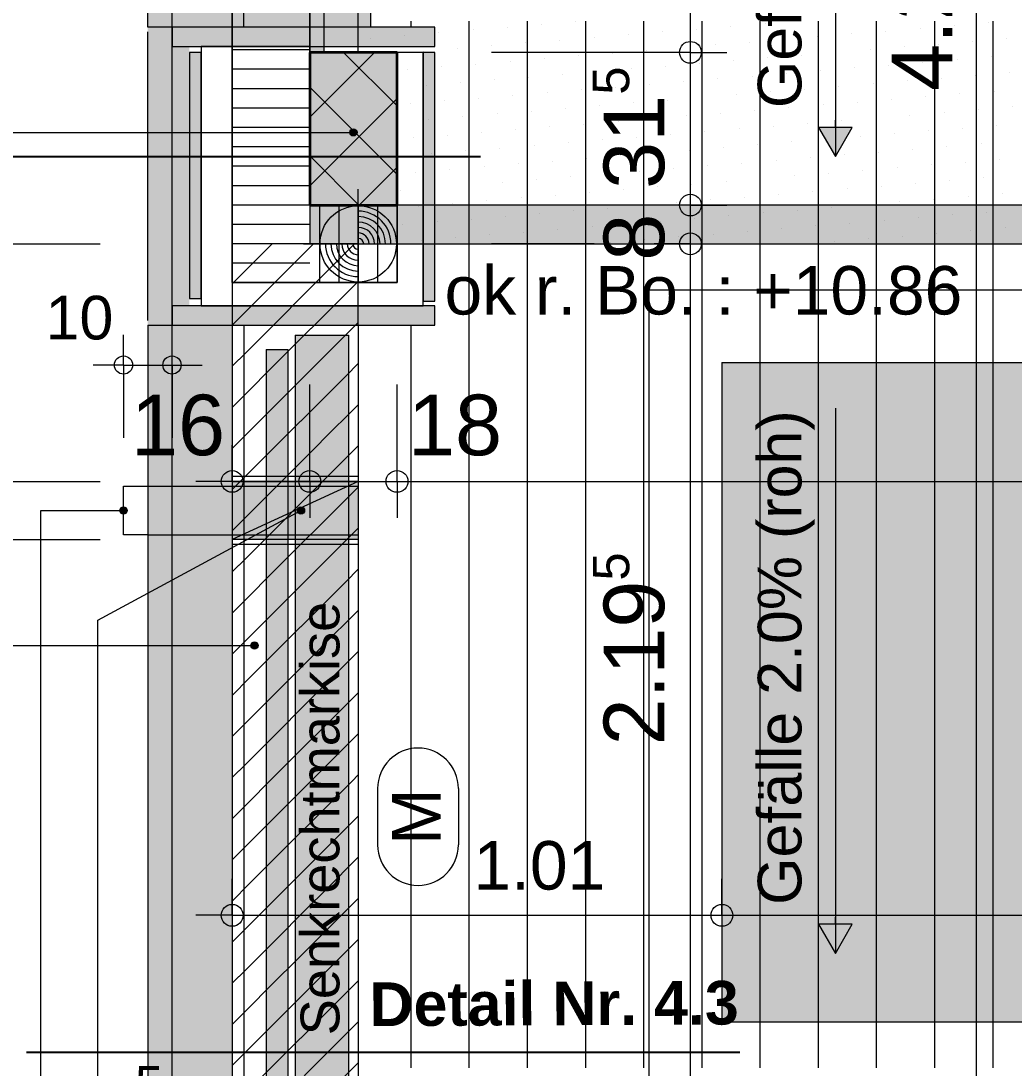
# Model space of a CAD drawing. Header units: metres. Extents: x 0.003 to 0.843, y 0.003 to 0.597.
# Drawn here: x 0.31045 to 0.35141, y 0.127 to 0.17019 of the extents above; entities that cross this region are included whole.
import ezdxf

# ---------------------------------------------------------------- set-up
doc = ezdxf.new("R2010")
doc.units = ezdxf.units.M
for name, pattern in [('AUSGEZOGEN', [0]), ('KURZGESTRICHELT', [0.0025, 0.0015, -0.001]), ('LINIE_17', [0.0005, 0, -0.0005]), ('LINIE_23', [0.0079, 0.004, -0.0013, 0, -0.0013, 0, -0.0013]), ('LINIE_24', [0.0045, 0.0015, -0.001, 0, -0.001, 0, -0.001]), ('PHANTOM', [63.5, 31.75, -6.35, 6.35, -6.35, 6.35, -6.35]), ('PUNKT', [6.35, 0, -6.35]), ('RAND', [44.45, 12.7, -6.35, 12.7, -6.35, 0, -6.35]), ('VERDECKT', [9.525, 6.35, -3.175])]:
    doc.linetypes.add(name, pattern=pattern)
for name, color, linetype, lineweight in [('Allgemein', 7, 'AUSGEZOGEN', 18), ('Ausbau Raeume', 7, 'AUSGEZOGEN', 18), ('Aussparungszeichen', 7, 'AUSGEZOGEN', 25), ('Bauachsen grob', 7, 'RAND', 13), ('Beton Ansicht', 7, 'AUSGEZOGEN', 13), ('Beton verdeckt vorne', 7, 'KURZGESTRICHELT', 13), ('Bodenplatte', 7, 'AUSGEZOGEN', 18), ('Daemmung', 7, 'AUSGEZOGEN', 18), ('Decke', 7, 'AUSGEZOGEN', 35), ('Deckendaemmung', 7, 'AUSGEZOGEN', 13), ('Detailmasse', 7, 'AUSGEZOGEN', 13), ('Dichtung', 240, 'AUSGEZOGEN', 13), ('Elektro Text', 2, 'AUSGEZOGEN', 18), ('Holz Fassadenverkleidung', 7, 'AUSGEZOGEN', 18), ('Holzgelaender', 7, 'AUSGEZOGEN', 25), ('Konstruktion oben', 7, 'VERDECKT', 13), ('Rolladen', 7, 'AUSGEZOGEN', 13), ('Schraffur', 7, 'AUSGEZOGEN', 13), ('Spengler', 7, 'AUSGEZOGEN', 18), ('Text Decke', 7, 'AUSGEZOGEN', 25), ('Text Detail', 7, 'AUSGEZOGEN', 25), ('Text Koten', 7, 'AUSGEZOGEN', 25), ('Text Werkplan Ausfuehrung', 7, 'AUSGEZOGEN', 25), ('Unterkonstruktion', 7, 'AUSGEZOGEN', 18), ('Vermassung Decke', 180, 'VERDECKT', 25), ('Vorhangbrett', 7, 'AUSGEZOGEN', 13), ('Wand Beton bewehrt', 7, 'AUSGEZOGEN', 35), ('Werkplan- Ausfuehrungsmasse', 7, 'AUSGEZOGEN', 13)]:
    doc.layers.add(name, color=color, linetype=linetype, lineweight=lineweight)
doc.layers.add('Entwaesserungsb._ Retentionb', color=7, linetype='AUSGEZOGEN', lineweight=25, true_color=0x494949)
doc.styles.add('ARIAL', font='ARIAL.TTF')

msp = doc.modelspace()

# ---------------------------------------------------------------- hatches: boundary and pattern name
at = {"layer": 'Allgemein', "linetype": 'AUSGEZOGEN', "lineweight": 13}
for points in [[(0.31668, 0.169137), (0.32752, 0.169137), (0.32752, 0.169937), (0.31668, 0.169937)], [(0.31788, 0.158737), (0.31788, 0.168897), (0.3174, 0.168897), (0.3174, 0.158737)], [(0.32704, 0.168897), (0.32704, 0.158637), (0.32752, 0.158637), (0.32752, 0.168897)], [(0.32752, 0.158437), (0.31668, 0.158437), (0.31668, 0.157637), (0.32752, 0.157637)]]:
    msp.add_hatch(color=32, dxfattribs=at).paths.add_polyline_path(points)
at = {"layer": 'Aussparungszeichen', "linetype": 'AUSGEZOGEN', "lineweight": 13, "true_color": 0xc7c7c7}
msp.add_hatch(color=9, dxfattribs=at).paths.add_polyline_path([(0.32436, 0.151197), (0.32436, 0.148797), (0.31916, 0.148797), (0.31916, 0.151197)], flags=16)
at = {"layer": 'Bodenplatte', "linetype": 'AUSGEZOGEN', "lineweight": 13, "true_color": 0xa8ffa8}
msp.add_hatch(color=81, dxfattribs=at).paths.add_polyline_path([(0.32236, 0.168897), (0.32236, 0.162597), (0.32596, 0.162597), (0.32596, 0.168897)])
at = {"layer": 'Bodenplatte', "linetype": 'PHANTOM', "lineweight": 13, "true_color": 0xe0ffe0}
msp.add_hatch(color=254, dxfattribs=at).paths.add_polyline_path([(0.32236, 0.162597), (0.32236, 0.160997), (0.63436, 0.160997), (0.63436, 0.162597)])
at = {"layer": 'Decke', "linetype": 'RAND', "lineweight": 18, "true_color": 0xedf5de}
msp.add_hatch(color=7, dxfattribs=at).paths.add_polyline_path([(0.33936, 0.156097), (0.33936, 0.128897), (0.37836, 0.128897), (0.37836, 0.156097)])
at = {"layer": 'Entwaesserungsb._ Retentionb', "linetype": 'AUSGEZOGEN', "lineweight": 13}
for points in [[(0.34335, 0.165797), (0.34404, 0.164597), (0.34473, 0.165797)], [(0.34335, 0.132927), (0.34404, 0.131727), (0.34473, 0.132927)]]:
    msp.add_hatch(color=7, dxfattribs=at).paths.add_polyline_path(points)
at = {"layer": 'Holzgelaender', "linetype": 'AUSGEZOGEN', "lineweight": 13, "true_color": 0xe3e3e3}
msp.add_hatch(color=254, dxfattribs=at).paths.add_polyline_path([(0.32056, 0.156637), (0.32056, 0.113297), (0.37896, 0.113297), (0.37896, 0.114197), (0.32146, 0.114197), (0.32146, 0.156637)])
at = {"layer": 'Rolladen', "linetype": 'AUSGEZOGEN', "lineweight": 13, "true_color": 0xf2edfc}
msp.add_hatch(color=7, dxfattribs=at).paths.add_polyline_path([(0.32176, 0.157237), (0.32176, 0.117097), (0.32396, 0.117097), (0.32396, 0.157237)])
at = {"layer": 'Schraffur', "linetype": 'AUSGEZOGEN', "lineweight": 13, "true_color": 0xebe1ff}
msp.add_hatch(color=7, dxfattribs=at).paths.add_polyline_path([(0.32236, 0.200997), (0.32236, 0.168897), (0.32296, 0.168897), (0.32296, 0.200997)])
at = {"layer": 'Spengler', "linetype": 'AUSGEZOGEN', "lineweight": 13, "true_color": 0xfafafa}
for points in [[(0.31568, 0.197637), (0.31568, 0.169937), (0.32486, 0.169937), (0.32486, 0.197637)], [(0.31668, 0.169937), (0.31568, 0.169937), (0.31568, 0.157637), (0.31668, 0.157637), (0.31668, 0.158437), (0.3174, 0.158437), (0.3174, 0.169137), (0.31668, 0.169137)], [(0.31568, 0.157637), (0.31568, 0.108417), (0.37996, 0.108417), (0.37996, 0.111897), (0.31916, 0.111897), (0.31916, 0.157637)]]:
    msp.add_hatch(color=7, dxfattribs=at).paths.add_polyline_path(points)
at = {"layer": 'Text Decke', "linetype": 'AUSGEZOGEN', "lineweight": 13, "true_color": 0x00c600}
for points in [[(0.324031, 0.165522), (0.324031, 0.165672), (0.32401, 0.165597)], [(0.324031, 0.165672), (0.324085, 0.165468), (0.324085, 0.165726)], [(0.324031, 0.165672), (0.324031, 0.165522), (0.324085, 0.165468)], [(0.324085, 0.165726), (0.32416, 0.165447), (0.32416, 0.165747)], [(0.324085, 0.165726), (0.324085, 0.165468), (0.32416, 0.165447)], [(0.32416, 0.165747), (0.32416, 0.165447), (0.324235, 0.165468)], [(0.32416, 0.165747), (0.324235, 0.165468), (0.324235, 0.165726)], [(0.324235, 0.165726), (0.324235, 0.165468), (0.324289, 0.165522)], [(0.324235, 0.165726), (0.324289, 0.165522), (0.324289, 0.165672)], [(0.324289, 0.165672), (0.324289, 0.165522), (0.32431, 0.165597)]]:
    msp.add_hatch(color=92, dxfattribs=at).paths.add_polyline_path(points)
at = {"layer": 'Text Koten', "linetype": 'AUSGEZOGEN', "lineweight": 13}
for points in [[(0.319954, 0.144356), (0.319954, 0.144506), (0.319933, 0.144431)], [(0.319954, 0.144506), (0.320008, 0.144302), (0.320008, 0.14456)], [(0.319954, 0.144506), (0.319954, 0.144356), (0.320008, 0.144302)], [(0.320008, 0.14456), (0.320083, 0.144281), (0.320083, 0.144581)], [(0.320008, 0.14456), (0.320008, 0.144302), (0.320083, 0.144281)], [(0.320083, 0.144581), (0.320083, 0.144281), (0.320158, 0.144302)], [(0.320083, 0.144581), (0.320158, 0.144302), (0.320158, 0.14456)], [(0.320158, 0.14456), (0.320158, 0.144302), (0.320212, 0.144356)], [(0.320158, 0.14456), (0.320212, 0.144356), (0.320212, 0.144506)], [(0.320212, 0.144506), (0.320212, 0.144356), (0.320233, 0.144431)]]:
    msp.add_hatch(color=7, dxfattribs=at).paths.add_polyline_path(points)
at = {"layer": 'Text Werkplan Ausfuehrung', "linetype": 'AUSGEZOGEN', "lineweight": 13}
for points in [[(0.314551, 0.149922), (0.314551, 0.150072), (0.31453, 0.149997)], [(0.314551, 0.150072), (0.314605, 0.149868), (0.314605, 0.150126)], [(0.314551, 0.150072), (0.314551, 0.149922), (0.314605, 0.149868)], [(0.314605, 0.150126), (0.31468, 0.149847), (0.31468, 0.150147)], [(0.314605, 0.150126), (0.314605, 0.149868), (0.31468, 0.149847)], [(0.31468, 0.150147), (0.31468, 0.149847), (0.314755, 0.149868)], [(0.31468, 0.150147), (0.314755, 0.149868), (0.314755, 0.150126)], [(0.314755, 0.150126), (0.314755, 0.149868), (0.314809, 0.149922)], [(0.314755, 0.150126), (0.314809, 0.149922), (0.314809, 0.150072)], [(0.314809, 0.150072), (0.314809, 0.149922), (0.31483, 0.149997)]]:
    msp.add_hatch(color=240, dxfattribs=at).paths.add_polyline_path(points)
at = {"layer": 'Text Werkplan Ausfuehrung', "linetype": 'AUSGEZOGEN', "lineweight": 13, "true_color": 0x737373}
for points in [[(0.321851, 0.150002), (0.321995, 0.149848), (0.321873, 0.150075)], [(0.321922, 0.14987), (0.321851, 0.150002), (0.321868, 0.149926)], [(0.321851, 0.150002), (0.321922, 0.14987), (0.321995, 0.149848)], [(0.321873, 0.150075), (0.322071, 0.149865), (0.321929, 0.150129)], [(0.321873, 0.150075), (0.321995, 0.149848), (0.322071, 0.149865)], [(0.321929, 0.150129), (0.322127, 0.14992), (0.322005, 0.150147)], [(0.321929, 0.150129), (0.322071, 0.149865), (0.322127, 0.14992)], [(0.322005, 0.150147), (0.322127, 0.14992), (0.322149, 0.149993)], [(0.322005, 0.150147), (0.322149, 0.149993), (0.322078, 0.150125)], [(0.322078, 0.150125), (0.322149, 0.149993), (0.322132, 0.150069)]]:
    msp.add_hatch(color=8, dxfattribs=at).paths.add_polyline_path(points)

# ---------------------------------------------------------------- linework, layer by layer
at = {"layer": 'Allgemein', "color": 7, "linetype": 'AUSGEZOGEN', "lineweight": 13}
for p, q in [((0.32436, 0.169937), (0.31668, 0.169937)), ((0.31668, 0.169937), (0.31668, 0.169137)), ((0.32486, 0.169937), (0.32436, 0.169937)), ((0.32752, 0.169937), (0.32486, 0.169937)), ((0.32752, 0.169137), (0.32752, 0.169937)), ((0.31668, 0.169137), (0.31788, 0.169137)), ((0.31788, 0.169137), (0.31836, 0.169137)), ((0.31836, 0.169137), (0.31916, 0.169137)), ((0.31916, 0.169137), (0.32236, 0.169137)), ((0.32236, 0.169137), (0.32436, 0.169137)), ((0.32436, 0.169137), (0.32752, 0.169137)), ((0.31788, 0.168897), (0.3174, 0.168897)), ((0.3174, 0.168897), (0.3174, 0.158737)), ((0.31788, 0.158737), (0.31788, 0.168897)), ((0.32704, 0.168897), (0.32704, 0.158637)), ((0.32752, 0.168897), (0.32704, 0.168897)), ((0.32752, 0.158637), (0.32752, 0.168897)), ((0.3174, 0.158737), (0.31788, 0.158737)), ((0.32704, 0.158637), (0.32752, 0.158637)), ((0.31788, 0.158437), (0.31668, 0.158437)), ((0.31668, 0.158437), (0.31668, 0.157637)), ((0.31836, 0.158437), (0.31788, 0.158437)), ((0.31916, 0.158437), (0.31836, 0.158437)), ((0.32236, 0.158437), (0.31916, 0.158437)), ((0.32436, 0.158437), (0.32236, 0.158437)), ((0.32596, 0.158437), (0.32436, 0.158437)), ((0.32644, 0.158437), (0.32596, 0.158437)), ((0.32704, 0.158437), (0.32644, 0.158437)), ((0.32752, 0.158437), (0.32704, 0.158437)), ((0.32752, 0.157637), (0.32752, 0.158437)), ((0.31668, 0.157637), (0.32436, 0.157637)), ((0.32436, 0.157637), (0.32752, 0.157637))]:
    msp.add_line(p, q, dxfattribs=at)
at = {"layer": 'Ausbau Raeume', "color": 254, "linetype": 'AUSGEZOGEN', "lineweight": 18}
for p, q in [((0.326542, 0.169937), (0.326542, 0.170189)), ((0.328942, 0.163003), (0.328942, 0.170189)), ((0.331342, 0.163003), (0.331342, 0.170189)), ((0.333742, 0.163003), (0.333742, 0.170189)), ((0.336142, 0.163003), (0.336142, 0.170189)), ((0.338542, 0.163003), (0.338542, 0.170189)), ((0.340942, 0.163003), (0.340942, 0.170189)), ((0.343342, 0.163003), (0.343342, 0.170189)), ((0.345742, 0.163003), (0.345742, 0.170189)), ((0.348142, 0.163003), (0.348142, 0.170189)), ((0.350542, 0.163003), (0.350542, 0.170189)), ((0.328942, 0.155803), (0.328942, 0.162989)), ((0.331342, 0.155803), (0.331342, 0.162989)), ((0.333742, 0.155803), (0.333742, 0.162989)), ((0.336142, 0.155803), (0.336142, 0.162989)), ((0.338542, 0.155803), (0.338542, 0.162989)), ((0.340942, 0.155803), (0.340942, 0.162989)), ((0.343342, 0.155803), (0.343342, 0.162989)), ((0.345742, 0.155803), (0.345742, 0.162989)), ((0.348142, 0.155803), (0.348142, 0.162989)), ((0.350542, 0.155803), (0.350542, 0.162989)), ((0.326542, 0.155803), (0.326542, 0.157637)), ((0.326542, 0.148603), (0.326542, 0.155789)), ((0.328942, 0.148603), (0.328942, 0.155789)), ((0.331342, 0.148603), (0.331342, 0.155789)), ((0.333742, 0.148603), (0.333742, 0.155789)), ((0.336142, 0.148603), (0.336142, 0.155789)), ((0.338542, 0.148603), (0.338542, 0.155789)), ((0.340942, 0.148603), (0.340942, 0.155789)), ((0.343342, 0.148603), (0.343342, 0.155789)), ((0.345742, 0.148603), (0.345742, 0.155789)), ((0.348142, 0.148603), (0.348142, 0.155789)), ((0.350542, 0.148603), (0.350542, 0.155789)), ((0.326542, 0.141403), (0.326542, 0.148589)), ((0.328942, 0.141403), (0.328942, 0.148589)), ((0.331342, 0.141403), (0.331342, 0.148589)), ((0.333742, 0.141403), (0.333742, 0.148589)), ((0.336142, 0.141403), (0.336142, 0.148589)), ((0.338542, 0.141403), (0.338542, 0.148589)), ((0.340942, 0.141403), (0.340942, 0.148589)), ((0.343342, 0.141403), (0.343342, 0.148589)), ((0.345742, 0.141403), (0.345742, 0.148589)), ((0.348142, 0.141403), (0.348142, 0.148589)), ((0.350542, 0.141403), (0.350542, 0.148589)), ((0.326542, 0.134203), (0.326542, 0.141389)), ((0.328942, 0.134203), (0.328942, 0.141389)), ((0.331342, 0.134203), (0.331342, 0.141389)), ((0.333742, 0.134203), (0.333742, 0.141389)), ((0.336142, 0.134203), (0.336142, 0.141389)), ((0.338542, 0.134203), (0.338542, 0.141389)), ((0.340942, 0.134203), (0.340942, 0.141389)), ((0.343342, 0.134203), (0.343342, 0.141389)), ((0.345742, 0.134203), (0.345742, 0.141389)), ((0.348142, 0.134203), (0.348142, 0.141389)), ((0.350542, 0.134203), (0.350542, 0.141389)), ((0.326542, 0.127003), (0.326542, 0.134189)), ((0.328942, 0.127003), (0.328942, 0.134189)), ((0.331342, 0.127003), (0.331342, 0.134189)), ((0.333742, 0.127003), (0.333742, 0.134189)), ((0.336142, 0.127003), (0.336142, 0.134189)), ((0.338542, 0.127003), (0.338542, 0.134189)), ((0.340942, 0.127003), (0.340942, 0.134189)), ((0.343342, 0.127003), (0.343342, 0.134189)), ((0.345742, 0.127003), (0.345742, 0.134189)), ((0.348142, 0.127003), (0.348142, 0.134189)), ((0.350542, 0.127003), (0.350542, 0.134189))]:
    msp.add_line(p, q, dxfattribs=at)
at = {"layer": 'Aussparungszeichen', "color": 8, "linetype": 'VERDECKT', "lineweight": 13}
for p, q in [((0.32436, 0.151197), (0.31916, 0.151197)), ((0.32436, 0.151197), (0.31916, 0.148797)), ((0.32436, 0.148797), (0.31916, 0.148797))]:
    msp.add_line(p, q, dxfattribs=at)
at = {"layer": 'Bauachsen grob', "color": 32, "linetype": 'LINIE_23', "lineweight": 25, "true_color": 0xc36e14}
for p, q in [((0.32486, 0.013897), (0.32486, 0.581)), ((0.2294, 0.164597), (0.73132, 0.164597))]:
    msp.add_line(p, q, dxfattribs=at)
at = {"layer": 'Beton Ansicht', "color": 7, "linetype": 'AUSGEZOGEN', "lineweight": 13}
msp.add_line((0.32436, 0.157637), (0.32436, 0.117097), dxfattribs=at)
at = {"layer": 'Beton verdeckt vorne', "color": 7, "linetype": 'VERDECKT', "lineweight": 13}
for p, q in [((0.32236, 0.168897), (0.32236, 0.202597)), ((0.31916, 0.160997), (0.31916, 0.111897)), ((0.32436, 0.160997), (0.31916, 0.160997)), ((0.32436, 0.157637), (0.32436, 0.160997))]:
    msp.add_line(p, q, dxfattribs=at)
at = {"layer": 'Bodenplatte', "color": 92, "linetype": 'VERDECKT', "lineweight": 18, "true_color": 0x00c600}
for p, q in [((0.32236, 0.202597), (0.32236, 0.160997)), ((0.63436, 0.162597), (0.32236, 0.162597)), ((0.32236, 0.160997), (0.31916, 0.160997)), ((0.31916, 0.160997), (0.31916, 0.111897)), ((0.32236, 0.160997), (0.63436, 0.160997))]:
    msp.add_line(p, q, dxfattribs=at)
at = {"layer": 'Daemmung', "color": 7, "linetype": 'VERDECKT', "lineweight": 13}
for p, q in [((0.32436, 0.168897), (0.32436, 0.200997)), ((0.31916, 0.199397), (0.31916, 0.169137))]:
    msp.add_line(p, q, dxfattribs=at)
at = {"layer": 'Daemmung', "color": 7, "linetype": 'AUSGEZOGEN', "lineweight": 18}
for p, q in [((0.32236, 0.169137), (0.31916, 0.169137)), ((0.31916, 0.169137), (0.31916, 0.159397)), ((0.32236, 0.168897), (0.32236, 0.169137)), ((0.32236, 0.162597), (0.32236, 0.168897)), ((0.32596, 0.162597), (0.32236, 0.162597)), ((0.32596, 0.159397), (0.32596, 0.162597)), ((0.31916, 0.159397), (0.32236, 0.159397)), ((0.32236, 0.159397), (0.32596, 0.159397))]:
    msp.add_line(p, q, dxfattribs=at)
at = {"layer": 'Daemmung', "color": 7, "linetype": 'AUSGEZOGEN', "lineweight": 13}
for points in [[(0.32236, 0.168997), (0.31916, 0.168997), (0.31916, 0.168997)], [(0.32236, 0.168997), (0.31916, 0.168997), (0.31916, 0.168997)], [(0.32236, 0.168197), (0.31916, 0.168197), (0.31916, 0.168197)], [(0.32236, 0.167397), (0.31916, 0.167397), (0.31916, 0.167397)], [(0.32236, 0.166597), (0.32236, 0.166597), (0.31916, 0.166597), (0.31916, 0.166597)], [(0.32236, 0.165797), (0.32236, 0.165797), (0.31916, 0.165797), (0.31916, 0.165797)], [(0.32236, 0.165797), (0.32236, 0.165797), (0.31916, 0.165797), (0.31916, 0.165797)], [(0.32236, 0.164997), (0.32236, 0.164997), (0.31916, 0.164997), (0.31916, 0.164997)], [(0.32236, 0.164197), (0.31916, 0.164197), (0.31916, 0.164197)], [(0.32236, 0.163397), (0.32236, 0.163397), (0.31916, 0.163397), (0.31916, 0.163397)], [(0.32236, 0.162597), (0.32236, 0.162597), (0.31916, 0.162597), (0.31916, 0.162597)], [(0.32236, 0.162597), (0.32236, 0.162597), (0.31916, 0.162597), (0.31916, 0.162597)], [(0.32276, 0.162597), (0.32276, 0.162597), (0.32276, 0.159397), (0.32276, 0.159397)], [(0.32276, 0.162597), (0.32276, 0.162597), (0.32276, 0.159397), (0.32276, 0.159397)], [(0.32356, 0.162597), (0.32356, 0.162597), (0.32356, 0.159397), (0.32356, 0.159397)], [(0.32436, 0.162597), (0.32436, 0.162597), (0.32436, 0.159397), (0.32436, 0.159397)], [(0.32516, 0.162597), (0.32516, 0.162597), (0.32516, 0.159397), (0.32516, 0.159397)], [(0.32596, 0.162597), (0.32596, 0.160997), (0.32596, 0.159397), (0.32596, 0.159397)], [(0.32236, 0.161797), (0.32236, 0.161797), (0.31916, 0.161797), (0.31916, 0.161797)], [(0.32236, 0.160997), (0.32236, 0.160997), (0.31916, 0.160997), (0.31916, 0.160997)], [(0.32236, 0.160197), (0.32236, 0.160197), (0.31916, 0.160197)], [(0.32236, 0.159397), (0.32236, 0.159397), (0.31916, 0.159397)]]:
    msp.add_lwpolyline(points, dxfattribs=at)
at = {"layer": 'Decke', "color": 92, "linetype": 'PHANTOM', "lineweight": 18, "true_color": 0x00c600}
for q in [(0.31916, 0.200997), (0.31916, 0.111897)]:
    msp.add_line((0.31916, 0.160997), q, dxfattribs=at)
at = {"layer": 'Decke', "color": 203, "linetype": 'LINIE_17', "lineweight": 13, "true_color": 0xaa6ed8}
msp.add_line((0.32296, 0.168897), (0.32296, 0.200997), dxfattribs=at)
at = {"layer": 'Decke', "color": 92, "linetype": 'LINIE_17', "lineweight": 18, "true_color": 0x00c600}
for p, q in [((0.33636, 0.159097), (0.38136, 0.159097)), ((0.33636, 0.125897), (0.33636, 0.159097))]:
    msp.add_line(p, q, dxfattribs=at)
at = {"layer": 'Decke', "color": 92, "linetype": 'RAND', "lineweight": 18, "true_color": 0x00c600}
for p, q in [((0.33936, 0.156097), (0.33936, 0.128897)), ((0.33936, 0.156097), (0.37836, 0.156097)), ((0.33936, 0.128897), (0.37836, 0.128897))]:
    msp.add_line(p, q, dxfattribs=at)
at = {"layer": 'Deckendaemmung', "color": 211, "linetype": 'AUSGEZOGEN', "lineweight": 13, "true_color": 0xff70ff}
for p, q in [((0.3291, 0.169824), (0.3291, 0.169824)), ((0.33051, 0.169938), (0.33051, 0.169938)), ((0.331919, 0.170051), (0.331919, 0.170051)), ((0.333329, 0.170165), (0.333329, 0.170165)), ((0.338318, 0.169857), (0.338318, 0.169857)), ((0.339728, 0.16997), (0.339728, 0.16997)), ((0.341137, 0.170084), (0.341137, 0.170084)), ((0.346127, 0.169776), (0.346127, 0.169776)), ((0.347536, 0.169889), (0.347536, 0.169889)), ((0.348946, 0.170003), (0.348946, 0.170003)), ((0.350355, 0.170116), (0.350355, 0.170116)), ((0.324872, 0.169484), (0.324872, 0.169484)), ((0.326281, 0.169598), (0.326281, 0.169598)), ((0.327691, 0.169711), (0.327691, 0.169711)), ((0.33268, 0.169403), (0.33268, 0.169403)), ((0.33409, 0.169517), (0.33409, 0.169517)), ((0.335499, 0.16963), (0.335499, 0.16963)), ((0.336909, 0.169743), (0.336909, 0.169743)), ((0.341899, 0.169436), (0.341899, 0.169436)), ((0.343308, 0.169549), (0.343308, 0.169549)), ((0.344717, 0.169662), (0.344717, 0.169662)), ((0.349707, 0.169354), (0.349707, 0.169354)), ((0.351117, 0.169468), (0.351117, 0.169468)), ((0.327043, 0.16895), (0.327043, 0.16895)), ((0.328452, 0.169063), (0.328452, 0.169063)), ((0.329862, 0.169176), (0.329862, 0.169176)), ((0.331271, 0.16929), (0.331271, 0.16929)), ((0.336261, 0.168982), (0.336261, 0.168982)), ((0.33767, 0.169095), (0.33767, 0.169095)), ((0.33908, 0.169209), (0.33908, 0.169209)), ((0.340489, 0.169322), (0.340489, 0.169322)), ((0.344069, 0.168901), (0.344069, 0.168901)), ((0.345479, 0.169014), (0.345479, 0.169014)), ((0.346888, 0.169128), (0.346888, 0.169128)), ((0.348298, 0.169241), (0.348298, 0.169241)), ((0.330623, 0.168528), (0.330623, 0.168528)), ((0.332032, 0.168642), (0.332032, 0.168642)), ((0.333442, 0.168755), (0.333442, 0.168755)), ((0.334851, 0.168869), (0.334851, 0.168869)), ((0.339841, 0.168561), (0.339841, 0.168561)), ((0.341251, 0.168674), (0.341251, 0.168674)), ((0.34266, 0.168787), (0.34266, 0.168787)), ((0.34765, 0.16848), (0.34765, 0.16848)), ((0.349059, 0.168593), (0.349059, 0.168593)), ((0.350469, 0.168706), (0.350469, 0.168706)), ((0.350469, 0.168706), (0.350469, 0.168706)), ((0.326395, 0.168188), (0.326395, 0.168188)), ((0.327804, 0.168301), (0.327804, 0.168301)), ((0.329214, 0.168415), (0.329214, 0.168415)), ((0.334203, 0.168107), (0.334203, 0.168107)), ((0.335613, 0.16822), (0.335613, 0.16822)), ((0.337022, 0.168334), (0.337022, 0.168334)), ((0.338432, 0.168447), (0.338432, 0.168447)), ((0.343421, 0.168139), (0.343421, 0.168139)), ((0.343421, 0.168139), (0.343421, 0.168139)), ((0.344831, 0.168253), (0.344831, 0.168253)), ((0.34624, 0.168366), (0.34624, 0.168366)), ((0.35123, 0.168058), (0.35123, 0.168058)), ((0.328566, 0.167653), (0.328566, 0.167653)), ((0.329975, 0.167767), (0.329975, 0.167767)), ((0.331384, 0.16788), (0.331384, 0.16788)), ((0.332794, 0.167994), (0.332794, 0.167994)), ((0.337784, 0.167686), (0.337784, 0.167686)), ((0.339193, 0.167799), (0.339193, 0.167799)), ((0.340603, 0.167913), (0.340603, 0.167913)), ((0.342012, 0.168026), (0.342012, 0.168026)), ((0.345592, 0.167605), (0.345592, 0.167605)), ((0.347002, 0.167718), (0.347002, 0.167718)), ((0.348411, 0.167832), (0.348411, 0.167832)), ((0.349821, 0.167945), (0.349821, 0.167945)), ((0.327156, 0.16754), (0.327156, 0.16754)), ((0.332146, 0.167232), (0.332146, 0.167232)), ((0.333555, 0.167346), (0.333555, 0.167346)), ((0.334965, 0.167459), (0.334965, 0.167459)), ((0.336374, 0.167572), (0.336374, 0.167572)), ((0.336374, 0.167572), (0.336374, 0.167572)), ((0.341364, 0.167265), (0.341364, 0.167265)), ((0.342773, 0.167378), (0.342773, 0.167378)), ((0.344183, 0.167491), (0.344183, 0.167491)), ((0.349173, 0.167184), (0.349173, 0.167184)), ((0.350582, 0.167297), (0.350582, 0.167297)), ((0.326508, 0.166779), (0.326508, 0.166779)), ((0.327918, 0.166892), (0.327918, 0.166892)), ((0.329327, 0.167005), (0.329327, 0.167005)), ((0.329327, 0.167005), (0.329327, 0.167005)), ((0.330736, 0.167119), (0.330736, 0.167119)), ((0.335726, 0.166811), (0.335726, 0.166811)), ((0.337136, 0.166924), (0.337136, 0.166924)), ((0.338545, 0.167038), (0.338545, 0.167038)), ((0.339955, 0.167151), (0.339955, 0.167151)), ((0.344944, 0.166843), (0.344944, 0.166843)), ((0.346354, 0.166957), (0.346354, 0.166957)), ((0.347763, 0.16707), (0.347763, 0.16707)), ((0.330088, 0.166357), (0.330088, 0.166357)), ((0.331498, 0.166471), (0.331498, 0.166471)), ((0.332907, 0.166584), (0.332907, 0.166584)), ((0.334317, 0.166698), (0.334317, 0.166698)), ((0.339307, 0.16639), (0.339307, 0.16639)), ((0.340716, 0.166503), (0.340716, 0.166503)), ((0.342125, 0.166617), (0.342125, 0.166617)), ((0.343535, 0.16673), (0.343535, 0.16673)), ((0.347115, 0.166309), (0.347115, 0.166309)), ((0.348525, 0.166422), (0.348525, 0.166422)), ((0.349934, 0.166536), (0.349934, 0.166536)), ((0.351343, 0.166649), (0.351343, 0.166649)), ((0.32727, 0.166131), (0.32727, 0.166131)), ((0.328679, 0.166244), (0.328679, 0.166244)), ((0.333669, 0.165936), (0.333669, 0.165936)), ((0.335078, 0.16605), (0.335078, 0.16605)), ((0.336488, 0.166163), (0.336488, 0.166163)), ((0.337897, 0.166276), (0.337897, 0.166276)), ((0.342887, 0.165969), (0.342887, 0.165969)), ((0.344296, 0.166082), (0.344296, 0.166082)), ((0.345706, 0.166195), (0.345706, 0.166195)), ((0.350695, 0.165888), (0.350695, 0.165888)), ((0.328031, 0.165483), (0.328031, 0.165483)), ((0.32944, 0.165596), (0.32944, 0.165596)), ((0.33085, 0.165709), (0.33085, 0.165709)), ((0.332259, 0.165823), (0.332259, 0.165823)), ((0.337249, 0.165515), (0.337249, 0.165515)), ((0.338658, 0.165628), (0.338658, 0.165628)), ((0.340068, 0.165742), (0.340068, 0.165742)), ((0.341477, 0.165855), (0.341477, 0.165855)), ((0.346467, 0.165547), (0.346467, 0.165547)), ((0.347877, 0.165661), (0.347877, 0.165661)), ((0.349286, 0.165774), (0.349286, 0.165774)), ((0.326621, 0.165369), (0.326621, 0.165369)), ((0.331611, 0.165061), (0.331611, 0.165061)), ((0.333021, 0.165175), (0.333021, 0.165175)), ((0.33443, 0.165288), (0.33443, 0.165288)), ((0.33584, 0.165402), (0.33584, 0.165402)), ((0.340829, 0.165094), (0.340829, 0.165094)), ((0.342239, 0.165207), (0.342239, 0.165207)), ((0.343648, 0.165321), (0.343648, 0.165321)), ((0.345058, 0.165434), (0.345058, 0.165434)), ((0.348638, 0.165013), (0.348638, 0.165013)), ((0.350047, 0.165126), (0.350047, 0.165126)), ((0.325973, 0.164608), (0.325973, 0.164608)), ((0.327383, 0.164721), (0.327383, 0.164721)), ((0.328792, 0.164835), (0.328792, 0.164835)), ((0.330202, 0.164948), (0.330202, 0.164948)), ((0.335192, 0.16464), (0.335192, 0.16464)), ((0.336601, 0.164754), (0.336601, 0.164754)), ((0.33801, 0.164867), (0.33801, 0.164867)), ((0.33942, 0.16498), (0.33942, 0.16498)), ((0.34441, 0.164673), (0.34441, 0.164673)), ((0.34441, 0.164673), (0.34441, 0.164673)), ((0.345819, 0.164786), (0.345819, 0.164786)), ((0.347229, 0.164899), (0.347229, 0.164899)), ((0.329554, 0.164187), (0.329554, 0.164187)), ((0.330963, 0.1643), (0.330963, 0.1643)), ((0.332373, 0.164413), (0.332373, 0.164413)), ((0.333782, 0.164527), (0.333782, 0.164527)), ((0.338772, 0.164219), (0.338772, 0.164219)), ((0.340181, 0.164332), (0.340181, 0.164332)), ((0.341591, 0.164446), (0.341591, 0.164446)), ((0.343, 0.164559), (0.343, 0.164559)), ((0.34799, 0.164251), (0.34799, 0.164251)), ((0.349399, 0.164365), (0.349399, 0.164365)), ((0.350809, 0.164478), (0.350809, 0.164478)), ((0.326735, 0.16396), (0.326735, 0.16396)), ((0.328144, 0.164073), (0.328144, 0.164073)), ((0.333134, 0.163765), (0.333134, 0.163765)), ((0.334544, 0.163879), (0.334544, 0.163879)), ((0.335953, 0.163992), (0.335953, 0.163992)), ((0.337362, 0.164106), (0.337362, 0.164106)), ((0.337362, 0.164106), (0.337362, 0.164106)), ((0.342352, 0.163798), (0.342352, 0.163798)), ((0.343762, 0.163911), (0.343762, 0.163911)), ((0.345171, 0.164025), (0.345171, 0.164025)), ((0.346581, 0.164138), (0.346581, 0.164138)), ((0.350161, 0.163717), (0.350161, 0.163717)), ((0.327496, 0.163312), (0.327496, 0.163312)), ((0.328906, 0.163425), (0.328906, 0.163425)), ((0.330315, 0.163539), (0.330315, 0.163539)), ((0.330315, 0.163539), (0.330315, 0.163539)), ((0.331725, 0.163652), (0.331725, 0.163652)), ((0.336714, 0.163344), (0.336714, 0.163344)), ((0.338124, 0.163458), (0.338124, 0.163458)), ((0.339533, 0.163571), (0.339533, 0.163571)), ((0.340943, 0.163684), (0.340943, 0.163684)), ((0.345933, 0.163377), (0.345933, 0.163377)), ((0.347342, 0.16349), (0.347342, 0.16349)), ((0.348751, 0.163603), (0.348751, 0.163603)), ((0.326087, 0.163198), (0.326087, 0.163198)), ((0.331077, 0.162891), (0.331077, 0.162891)), ((0.332486, 0.163004), (0.332486, 0.163004)), ((0.333896, 0.163117), (0.333896, 0.163117)), ((0.335305, 0.163231), (0.335305, 0.163231)), ((0.340295, 0.162923), (0.340295, 0.162923)), ((0.341704, 0.163036), (0.341704, 0.163036)), ((0.343114, 0.16315), (0.343114, 0.16315)), ((0.344523, 0.163263), (0.344523, 0.163263)), ((0.349513, 0.162955), (0.349513, 0.162955)), ((0.350922, 0.163069), (0.350922, 0.163069)), ((0.326848, 0.16255), (0.326848, 0.16255)), ((0.328258, 0.162664), (0.328258, 0.162664)), ((0.329667, 0.162777), (0.329667, 0.162777)), ((0.334657, 0.162469), (0.334657, 0.162469)), ((0.336066, 0.162583), (0.336066, 0.162583)), ((0.337476, 0.162696), (0.337476, 0.162696)), ((0.338885, 0.16281), (0.338885, 0.16281)), ((0.343875, 0.162502), (0.343875, 0.162502)), ((0.345284, 0.162615), (0.345284, 0.162615)), ((0.346694, 0.162728), (0.346694, 0.162728)), ((0.348103, 0.162842), (0.348103, 0.162842)), ((0.329019, 0.162016), (0.329019, 0.162016)), ((0.330429, 0.162129), (0.330429, 0.162129)), ((0.331838, 0.162242), (0.331838, 0.162242)), ((0.333248, 0.162356), (0.333248, 0.162356)), ((0.338237, 0.162048), (0.338237, 0.162048)), ((0.339647, 0.162161), (0.339647, 0.162161)), ((0.341056, 0.162275), (0.341056, 0.162275)), ((0.342466, 0.162388), (0.342466, 0.162388)), ((0.347455, 0.16208), (0.347455, 0.16208)), ((0.348865, 0.162194), (0.348865, 0.162194)), ((0.350274, 0.162307), (0.350274, 0.162307)), ((0.3262, 0.161789), (0.3262, 0.161789)), ((0.32761, 0.161902), (0.32761, 0.161902)), ((0.332599, 0.161594), (0.332599, 0.161594)), ((0.334009, 0.161708), (0.334009, 0.161708)), ((0.335418, 0.161821), (0.335418, 0.161821)), ((0.336828, 0.161935), (0.336828, 0.161935)), ((0.341818, 0.161627), (0.341818, 0.161627)), ((0.343227, 0.16174), (0.343227, 0.16174)), ((0.344636, 0.161854), (0.344636, 0.161854)), ((0.346046, 0.161967), (0.346046, 0.161967)), ((0.351036, 0.161659), (0.351036, 0.161659)), ((0.351036, 0.161659), (0.351036, 0.161659)), ((0.326962, 0.161141), (0.326962, 0.161141)), ((0.328371, 0.161254), (0.328371, 0.161254)), ((0.329781, 0.161368), (0.329781, 0.161368)), ((0.33119, 0.161481), (0.33119, 0.161481)), ((0.33618, 0.161173), (0.33618, 0.161173)), ((0.337589, 0.161287), (0.337589, 0.161287)), ((0.338999, 0.1614), (0.338999, 0.1614)), ((0.340408, 0.161513), (0.340408, 0.161513)), ((0.345398, 0.161206), (0.345398, 0.161206)), ((0.346807, 0.161319), (0.346807, 0.161319)), ((0.348217, 0.161432), (0.348217, 0.161432)), ((0.349626, 0.161546), (0.349626, 0.161546)), ((0.33477, 0.16106), (0.33477, 0.16106)), ((0.343988, 0.161092), (0.343988, 0.161092)), ((0.343988, 0.161092), (0.343988, 0.161092))]:
    msp.add_line(p, q, dxfattribs=at)
at = {"layer": 'Detailmasse', "color": 8, "linetype": 'AUSGEZOGEN', "lineweight": 13, "true_color": 0x737373}
for p, q in [((0.308913, 0.160997), (0.313713, 0.160997)), ((0.308913, 0.151197), (0.313713, 0.151197)), ((0.308913, 0.148797), (0.313713, 0.148797))]:
    msp.add_line(p, q, dxfattribs=at)
at = {"layer": 'Detailmasse', "color": 240, "linetype": 'AUSGEZOGEN', "lineweight": 13}
for p, q in [((0.31468, 0.155997), (0.31468, 0.157247)), ((0.31668, 0.155997), (0.31668, 0.157247)), ((0.31468, 0.155997), (0.31343, 0.155997)), ((0.31468, 0.155997), (0.31468, 0.154747)), ((0.31468, 0.155997), (0.31468, 0.152997)), ((0.31468, 0.155997), (0.31668, 0.155997)), ((0.31668, 0.155997), (0.31668, 0.154747)), ((0.31668, 0.155997), (0.31668, 0.152997)), ((0.31668, 0.155997), (0.31793, 0.155997))]:
    msp.add_line(p, q, dxfattribs=at)
for centre in [(0.31468, 0.155997), (0.31668, 0.155997)]:
    msp.add_circle(centre, 0.000375, dxfattribs=at)
at = {"layer": 'Dichtung', "color": 21, "linetype": 'AUSGEZOGEN', "lineweight": 13, "true_color": 0xffa8a8}
for p, q in [((0.319868, 0.16005), (0.320815, 0.160997)), ((0.320717, 0.159202), (0.322512, 0.160997)), ((0.323686, 0.160475), (0.324209, 0.160997)), ((0.321565, 0.158353), (0.323682, 0.16047)), ((0.31916, 0.159342), (0.319864, 0.160046)), ((0.322414, 0.157505), (0.32436, 0.159451)), ((0.31916, 0.157645), (0.320712, 0.159198)), ((0.319444, 0.156232), (0.321561, 0.158349)), ((0.323262, 0.156656), (0.32436, 0.157754)), ((0.320292, 0.155384), (0.322409, 0.157501)), ((0.321141, 0.154535), (0.323258, 0.156652)), ((0.31916, 0.155948), (0.31944, 0.156228)), ((0.324111, 0.155808), (0.32436, 0.156057)), ((0.321989, 0.153686), (0.324106, 0.155804)), ((0.31916, 0.154251), (0.320288, 0.155379)), ((0.31916, 0.152554), (0.321137, 0.154531)), ((0.322838, 0.152838), (0.32436, 0.15436)), ((0.319868, 0.151565), (0.321985, 0.153682)), ((0.320717, 0.150717), (0.322834, 0.152834)), ((0.323686, 0.151989), (0.32436, 0.152663)), ((0.321565, 0.149868), (0.323682, 0.151985)), ((0.31916, 0.150857), (0.319864, 0.151561)), ((0.322414, 0.14902), (0.32436, 0.150966)), ((0.31916, 0.14916), (0.320712, 0.150712)), ((0.319444, 0.147747), (0.321561, 0.149864)), ((0.323262, 0.148171), (0.32436, 0.149269)), ((0.320292, 0.146898), (0.322409, 0.149015)), ((0.321141, 0.14605), (0.323258, 0.148167)), ((0.31916, 0.147463), (0.31944, 0.147743)), ((0.321989, 0.145201), (0.324106, 0.147318)), ((0.324111, 0.147323), (0.32436, 0.147572)), ((0.31916, 0.145766), (0.320288, 0.146894)), ((0.31916, 0.144069), (0.321137, 0.146045)), ((0.322838, 0.144353), (0.32436, 0.145875)), ((0.319868, 0.14308), (0.321985, 0.145197)), ((0.320717, 0.142231), (0.322834, 0.144348)), ((0.323686, 0.143504), (0.32436, 0.144178)), ((0.321565, 0.141383), (0.323682, 0.1435)), ((0.31916, 0.142372), (0.319864, 0.143076)), ((0.31916, 0.140675), (0.320712, 0.142227)), ((0.322414, 0.140534), (0.32436, 0.142481)), ((0.319444, 0.139261), (0.321561, 0.141379)), ((0.320292, 0.138413), (0.322409, 0.14053)), ((0.323262, 0.139686), (0.32436, 0.140784)), ((0.321141, 0.137564), (0.323258, 0.139682)), ((0.31916, 0.138978), (0.31944, 0.139257)), ((0.321989, 0.136716), (0.324106, 0.138833)), ((0.324111, 0.138837), (0.32436, 0.139087)), ((0.31916, 0.137281), (0.320288, 0.138409)), ((0.31916, 0.135584), (0.321137, 0.13756)), ((0.322838, 0.135867), (0.32436, 0.137389)), ((0.319868, 0.134595), (0.321985, 0.136712)), ((0.320717, 0.133746), (0.322834, 0.135863)), ((0.323686, 0.135019), (0.32436, 0.135692)), ((0.321565, 0.132898), (0.323682, 0.135015)), ((0.31916, 0.133887), (0.319864, 0.13459)), ((0.322414, 0.132049), (0.32436, 0.133995)), ((0.31916, 0.132189), (0.320712, 0.133742)), ((0.319444, 0.130776), (0.321561, 0.132893)), ((0.323262, 0.1312), (0.32436, 0.132298)), ((0.320292, 0.129928), (0.322409, 0.132045)), ((0.321141, 0.129079), (0.323258, 0.131196)), ((0.31916, 0.130492), (0.31944, 0.130772)), ((0.324111, 0.130352), (0.32436, 0.130601)), ((0.321989, 0.128231), (0.324106, 0.130348)), ((0.31916, 0.128795), (0.320288, 0.129923)), ((0.31916, 0.127098), (0.321137, 0.129075)), ((0.322838, 0.127382), (0.32436, 0.128904)), ((0.319868, 0.126109), (0.321985, 0.128226)), ((0.320717, 0.125261), (0.322834, 0.127378)), ((0.323686, 0.126534), (0.32436, 0.127207))]:
    msp.add_line(p, q, dxfattribs=at)
at = {"layer": 'Elektro Text', "color": 40, "linetype": 'AUSGEZOGEN', "lineweight": 18}
for p, q in [((0.32516, 0.138528), (0.32516, 0.136201)), ((0.328493, 0.138528), (0.328493, 0.136201))]:
    msp.add_line(p, q, dxfattribs=at)
for centre, start, end in [((0.326827, 0.138528), 0, 180), ((0.326827, 0.136201), 180, 0)]:
    msp.add_arc(centre, 0.001667, start, end, dxfattribs=at)
at = {"layer": 'Entwaesserungsb._ Retentionb', "color": 7, "linetype": 'AUSGEZOGEN', "lineweight": 13}
for p, q in [((0.34404, 0.187087), (0.34404, 0.164597)), ((0.34404, 0.165797), (0.34404, 0.166097)), ((0.34473, 0.165797), (0.34335, 0.165797)), ((0.34335, 0.165797), (0.34404, 0.164597)), ((0.34404, 0.164597), (0.34473, 0.165797)), ((0.34404, 0.164597), (0.34404, 0.164597)), ((0.34404, 0.164597), (0.34404, 0.164597)), ((0.34404, 0.164597), (0.34404, 0.164597)), ((0.34404, 0.154217), (0.34404, 0.131727)), ((0.34404, 0.132927), (0.34404, 0.133227)), ((0.34473, 0.132927), (0.34335, 0.132927)), ((0.34335, 0.132927), (0.34404, 0.131727)), ((0.34404, 0.131727), (0.34473, 0.132927)), ((0.34404, 0.131727), (0.34404, 0.131727)), ((0.34404, 0.131727), (0.34404, 0.131727)), ((0.34404, 0.131727), (0.34404, 0.131727))]:
    msp.add_line(p, q, dxfattribs=at)
at = {"layer": 'Holz Fassadenverkleidung', "color": 7, "linetype": 'LINIE_17', "lineweight": 13}
msp.add_line((0.31668, 0.109417), (0.31668, 0.488677), dxfattribs=at)
at = {"layer": 'Holzgelaender', "color": 7, "linetype": 'AUSGEZOGEN', "lineweight": 13}
for p, q in [((0.32056, 0.156637), (0.32056, 0.113297)), ((0.32056, 0.156637), (0.32146, 0.156637)), ((0.32146, 0.156637), (0.32146, 0.114197))]:
    msp.add_line(p, q, dxfattribs=at)
at = {"layer": 'Konstruktion oben', "color": 7, "linetype": 'PUNKT', "lineweight": 18}
for p, q in [((0.31668, 0.109417), (0.31668, 0.488677)), ((0.31964, 0.169937), (0.31964, 0.197637)), ((0.31964, 0.157637), (0.31964, 0.112377))]:
    msp.add_line(p, q, dxfattribs=at)
at = {"layer": 'Rolladen', "color": 202, "linetype": 'PHANTOM', "lineweight": 13}
for p, q in [((0.32396, 0.160997), (0.32176, 0.160997)), ((0.32176, 0.157237), (0.32176, 0.117097)), ((0.32176, 0.157237), (0.32396, 0.157237)), ((0.32396, 0.157237), (0.32396, 0.117097))]:
    msp.add_line(p, q, dxfattribs=at)
at = {"layer": 'Spengler', "color": 7, "linetype": 'AUSGEZOGEN', "lineweight": 13}
for p, q in [((0.31568, 0.169937), (0.31568, 0.197637)), ((0.32486, 0.197637), (0.32486, 0.169937)), ((0.31668, 0.169937), (0.31568, 0.169937)), ((0.31568, 0.157837), (0.31568, 0.169737)), ((0.31568, 0.157637), (0.31568, 0.108417)), ((0.31568, 0.157637), (0.31668, 0.157637)), ((0.31916, 0.157637), (0.31916, 0.111897))]:
    msp.add_line(p, q, dxfattribs=at)
at = {"layer": 'Spengler', "color": 240, "linetype": 'AUSGEZOGEN', "lineweight": 18}
for p, q in [((0.32436, 0.151397), (0.31916, 0.151397)), ((0.31468, 0.148997), (0.31468, 0.150997)), ((0.31468, 0.150997), (0.31568, 0.150997)), ((0.31916, 0.150997), (0.32436, 0.150997)), ((0.31568, 0.148997), (0.31468, 0.148997)), ((0.31916, 0.148997), (0.32436, 0.148997)), ((0.32436, 0.148597), (0.31916, 0.148597)), ((0.32436, 0.148997), (0.32436, 0.148597))]:
    msp.add_line(p, q, dxfattribs=at)
at = {"layer": 'Spengler', "color": 240, "linetype": 'VERDECKT', "lineweight": 13}
for p, q in [((0.31568, 0.150997), (0.31916, 0.150997)), ((0.31568, 0.148997), (0.31916, 0.148997))]:
    msp.add_line(p, q, dxfattribs=at)
at = {"layer": 'Text Decke', "color": 92, "linetype": 'AUSGEZOGEN', "lineweight": 13, "true_color": 0x00c600}
for p, q in [((0.300993, 0.165597), (0.32416, 0.165597)), ((0.32401, 0.165597), (0.32401, 0.165597)), ((0.32416, 0.165747), (0.32416, 0.165747)), ((0.32416, 0.165447), (0.32416, 0.165447)), ((0.32431, 0.165597), (0.32431, 0.165597))]:
    msp.add_line(p, q, dxfattribs=at)
msp.add_circle((0.32416, 0.165597), 0.00015, dxfattribs=at)
at = {"layer": 'Text Detail', "color": 7, "linetype": 'LINIE_24', "lineweight": 25}
msp.add_line((0.3401, 0.127637), (0.31068, 0.127637), dxfattribs=at)
at = {"layer": 'Text Koten', "color": 240, "linetype": 'AUSGEZOGEN', "lineweight": 13}
for p, q in [((0.32436, 0.158747), (0.32436, 0.163247)), ((0.32436, 0.159422), (0.32436, 0.162572)), ((0.32211, 0.160997), (0.32661, 0.160997)), ((0.322787, 0.160997), (0.325935, 0.160997))]:
    msp.add_line(p, q, dxfattribs=at)
at = {"layer": 'Text Koten', "color": 7, "linetype": 'AUSGEZOGEN', "lineweight": 13}
for p, q in [((0.30748, 0.144431), (0.320083, 0.144431)), ((0.319933, 0.144431), (0.319933, 0.144431)), ((0.320083, 0.144581), (0.320083, 0.144581)), ((0.320083, 0.144281), (0.320083, 0.144281)), ((0.320233, 0.144431), (0.320233, 0.144431))]:
    msp.add_line(p, q, dxfattribs=at)
at = {"layer": 'Text Koten', "color": 240, "linetype": 'AUSGEZOGEN', "lineweight": 13}
msp.add_circle((0.32436, 0.160997), 0.001575, dxfattribs=at)
at = {"layer": 'Text Koten', "color": 7, "linetype": 'AUSGEZOGEN', "lineweight": 13}
msp.add_circle((0.320083, 0.144431), 0.00015, dxfattribs=at)
at = {"layer": 'Text Koten', "color": 240, "linetype": 'AUSGEZOGEN', "lineweight": 13}
for radius, start, end in [(0.00135, 0, 90), (0.001125, 0, 90), (0.0009, 0, 90), (0.000675, 0, 90), (0.00045, 0, 90), (0.000225, 0, 90), (0.00135, 180, 270), (0.001125, 180, 270), (0.0009, 180, 270), (0.000675, 180, 270), (0.00045, 180, 270), (0.000225, 180, 270)]:
    msp.add_arc((0.32436, 0.160997), radius, start, end, dxfattribs=at)
at = {"layer": 'Text Werkplan Ausfuehrung', "color": 240, "linetype": 'AUSGEZOGEN', "lineweight": 13}
for p, q in [((0.311264, 0.100691), (0.311264, 0.149997)), ((0.311264, 0.149997), (0.31468, 0.149997)), ((0.31453, 0.149997), (0.31453, 0.149997)), ((0.31468, 0.150147), (0.31468, 0.150147)), ((0.31483, 0.149997), (0.31483, 0.149997)), ((0.31468, 0.149847), (0.31468, 0.149847))]:
    msp.add_line(p, q, dxfattribs=at)
at = {"layer": 'Text Werkplan Ausfuehrung', "color": 8, "linetype": 'AUSGEZOGEN', "lineweight": 13, "true_color": 0x737373}
for p, q in [((0.313615, 0.145469), (0.322, 0.149997)), ((0.321868, 0.149926), (0.321868, 0.149926)), ((0.321929, 0.150129), (0.321929, 0.150129)), ((0.322132, 0.150069), (0.322132, 0.150069)), ((0.322071, 0.149865), (0.322071, 0.149865)), ((0.313615, 0.093811), (0.313615, 0.145469))]:
    msp.add_line(p, q, dxfattribs=at)
at = {"layer": 'Text Werkplan Ausfuehrung', "color": 240, "linetype": 'AUSGEZOGEN', "lineweight": 13}
msp.add_circle((0.31468, 0.149997), 0.00015, dxfattribs=at)
at = {"layer": 'Text Werkplan Ausfuehrung', "color": 8, "linetype": 'AUSGEZOGEN', "lineweight": 13, "true_color": 0x737373}
msp.add_circle((0.322, 0.149997), 0.00015, dxfattribs=at)
at = {"layer": 'Unterkonstruktion', "color": 7, "linetype": 'AUSGEZOGEN', "lineweight": 13}
for p, q in [((0.31836, 0.169137), (0.31788, 0.169137)), ((0.31788, 0.169137), (0.31788, 0.168897)), ((0.31916, 0.169137), (0.31836, 0.169137)), ((0.31916, 0.159397), (0.31916, 0.169137)), ((0.31788, 0.168897), (0.31788, 0.158737)), ((0.32596, 0.168897), (0.32596, 0.162597)), ((0.32644, 0.168897), (0.32596, 0.168897)), ((0.32704, 0.168897), (0.32644, 0.168897)), ((0.32704, 0.158637), (0.32704, 0.168897)), ((0.32596, 0.162597), (0.32596, 0.159397)), ((0.32236, 0.159397), (0.31916, 0.159397)), ((0.32596, 0.159397), (0.32236, 0.159397)), ((0.31788, 0.158737), (0.31788, 0.158437)), ((0.32704, 0.158437), (0.32704, 0.158637)), ((0.31788, 0.158437), (0.31836, 0.158437)), ((0.31836, 0.158437), (0.31916, 0.158437)), ((0.31916, 0.158437), (0.32236, 0.158437)), ((0.32236, 0.158437), (0.32436, 0.158437)), ((0.32436, 0.158437), (0.32596, 0.158437)), ((0.32596, 0.158437), (0.32644, 0.158437)), ((0.32644, 0.158437), (0.32704, 0.158437))]:
    msp.add_line(p, q, dxfattribs=at)
at = {"layer": 'Vermassung Decke', "color": 92, "linetype": 'AUSGEZOGEN', "lineweight": 13, "true_color": 0x00c600}
for p, q in [((0.31916, 0.133297), (0.31916, 0.134797)), ((0.33936, 0.133297), (0.33936, 0.134797)), ((0.31916, 0.133297), (0.31766, 0.133297)), ((0.31916, 0.133297), (0.31916, 0.131797)), ((0.31916, 0.133297), (0.31916, 0.133297)), ((0.33936, 0.133297), (0.33936, 0.131797)), ((0.33936, 0.133297), (0.33936, 0.133297))]:
    msp.add_line(p, q, dxfattribs=at)
for points in [[(0.31916, 0.133297), (0.325912, 0.133297), (0.325912, 0.133297), (0.33936, 0.133297)], [(0.33936, 0.133297), (0.347624, 0.133297), (0.347624, 0.133297), (0.37836, 0.133297)]]:
    msp.add_lwpolyline(points, dxfattribs=at)
for centre in [(0.31916, 0.133297), (0.33936, 0.133297)]:
    msp.add_circle(centre, 0.00045, dxfattribs=at)
at = {"layer": 'Wand Beton bewehrt', "color": 7, "linetype": 'AUSGEZOGEN', "lineweight": 35}
for p, q in [((0.32236, 0.168897), (0.32236, 0.162597)), ((0.32596, 0.168897), (0.32236, 0.168897)), ((0.32596, 0.162597), (0.32596, 0.168897)), ((0.32236, 0.162597), (0.32596, 0.162597))]:
    msp.add_line(p, q, dxfattribs=at)
at = {"layer": 'Wand Beton bewehrt', "color": 7, "linetype": 'AUSGEZOGEN', "lineweight": 13}
for p, q in [((0.32236, 0.166219), (0.325038, 0.168897)), ((0.323749, 0.168897), (0.32596, 0.166687)), ((0.32236, 0.167458), (0.32596, 0.163858)), ((0.32236, 0.163391), (0.32596, 0.166991)), ((0.32236, 0.16463), (0.324392, 0.162597)), ((0.324395, 0.162597), (0.32596, 0.164163))]:
    msp.add_line(p, q, dxfattribs=at)
at = {"layer": 'Werkplan- Ausfuehrungsmasse', "color": 7, "linetype": 'AUSGEZOGEN', "lineweight": 13}
for p, q in [((0.33806, 0.168897), (0.33806, 0.202597)), ((0.34986, 0.117097), (0.34986, 0.202597)), ((0.33806, 0.168897), (0.33656, 0.168897)), ((0.33806, 0.168897), (0.33956, 0.168897)), ((0.33806, 0.162597), (0.33806, 0.168897)), ((0.33806, 0.162597), (0.33656, 0.162597)), ((0.33806, 0.162597), (0.33956, 0.162597)), ((0.33806, 0.160997), (0.33806, 0.162597)), ((0.334089, 0.160997), (0.32986, 0.160997)), ((0.33806, 0.160997), (0.33656, 0.160997)), ((0.33806, 0.160997), (0.337435, 0.160997)), ((0.33806, 0.160997), (0.33956, 0.160997)), ((0.31916, 0.151197), (0.31916, 0.152697)), ((0.32236, 0.151197), (0.32236, 0.152697)), ((0.32596, 0.151197), (0.32596, 0.152697)), ((0.31916, 0.151197), (0.31766, 0.151197)), ((0.31916, 0.151197), (0.31916, 0.149697)), ((0.31916, 0.151197), (0.31916, 0.151197)), ((0.31916, 0.151197), (0.32236, 0.151197)), ((0.32236, 0.151197), (0.32236, 0.149697)), ((0.32236, 0.151197), (0.32596, 0.151197)), ((0.32596, 0.151197), (0.32596, 0.149697)), ((0.32596, 0.151197), (0.47636, 0.151197))]:
    msp.add_line(p, q, dxfattribs=at)
for points in [[(0.33806, 0.168897), (0.337389, 0.168897), (0.337389, 0.168897), (0.337353, 0.168897), (0.337353, 0.168897), (0.337343, 0.168897), (0.337343, 0.168897), (0.337336, 0.168897), (0.337336, 0.168897), (0.337333, 0.168897), (0.337333, 0.168897), (0.33733, 0.168897), (0.33733, 0.168897), (0.337324, 0.168897), (0.337324, 0.168897), (0.337323, 0.168897), (0.337323, 0.168897), (0.337321, 0.168897), (0.337321, 0.168897), (0.33732, 0.168897), (0.33732, 0.168897), (0.337319, 0.168897), (0.337319, 0.168897), (0.337315, 0.168897), (0.337315, 0.168897), (0.337311, 0.168897), (0.337311, 0.168897), (0.33731, 0.168897), (0.33731, 0.168897), (0.337285, 0.168897), (0.337285, 0.168897), (0.337285, 0.168897), (0.337285, 0.168897), (0.337285, 0.168897), (0.337285, 0.168897), (0.32986, 0.168897)], [(0.33806, 0.162597), (0.337379, 0.162597), (0.337379, 0.162597), (0.337346, 0.162597), (0.337346, 0.162597), (0.337337, 0.162597), (0.337337, 0.162597), (0.337331, 0.162597), (0.337331, 0.162597), (0.337328, 0.162597), (0.337328, 0.162597), (0.337326, 0.162597), (0.337326, 0.162597), (0.337321, 0.162597), (0.337321, 0.162597), (0.33732, 0.162597), (0.33732, 0.162597), (0.337317, 0.162597), (0.337317, 0.162597), (0.337317, 0.162597), (0.337317, 0.162597), (0.337316, 0.162597), (0.337316, 0.162597), (0.337312, 0.162597), (0.337312, 0.162597), (0.337308, 0.162597), (0.337308, 0.162597), (0.337308, 0.162597), (0.337308, 0.162597), (0.337285, 0.162597), (0.337285, 0.162597), (0.337285, 0.162597), (0.337285, 0.162597), (0.337285, 0.162597), (0.337285, 0.162597), (0.337285, 0.162597), (0.337285, 0.162597), (0.32986, 0.162597)], [(0.33806, 0.117097), (0.33806, 0.131783), (0.33806, 0.131783), (0.33806, 0.141141), (0.33806, 0.141141), (0.33806, 0.147288), (0.33806, 0.147288), (0.33806, 0.157848), (0.33806, 0.157848), (0.33806, 0.160997)], [(0.32236, 0.151197), (0.32236, 0.151822), (0.32236, 0.151822), (0.32236, 0.151822), (0.32236, 0.151822), (0.32236, 0.151822), (0.32236, 0.151822), (0.32236, 0.151822), (0.32236, 0.151822), (0.32236, 0.151822), (0.32236, 0.151822), (0.32236, 0.151822), (0.32236, 0.151822), (0.32236, 0.155197)], [(0.32596, 0.151197), (0.32596, 0.151822), (0.32596, 0.151822), (0.32596, 0.151822), (0.32596, 0.151822), (0.32596, 0.151822), (0.32596, 0.151822), (0.32596, 0.151822), (0.32596, 0.151822), (0.32596, 0.151822), (0.32596, 0.151822), (0.32596, 0.151822), (0.32596, 0.151822), (0.32596, 0.155197)]]:
    msp.add_lwpolyline(points, dxfattribs=at)
for centre in [(0.33806, 0.168897), (0.33806, 0.162597), (0.33806, 0.160997), (0.31916, 0.151197), (0.32236, 0.151197), (0.32596, 0.151197)]:
    msp.add_circle(centre, 0.00045, dxfattribs=at)

# ---------------------------------------------------------------- texts
at = {"layer": 'Detailmasse', "color": 240, "linetype": 'AUSGEZOGEN', "lineweight": 18, "insert": (0.311464, 0.157028), "char_height": 0.0018, "width": 0.0009, "attachment_point": 7, "style": 'ARIAL'}
msp.add_mtext('10', dxfattribs=at)
at = {"layer": 'Elektro Text', "color": 40, "linetype": 'AUSGEZOGEN', "lineweight": 18, "insert": (0.32776, 0.136201), "char_height": 0.002, "width": 0.001, "attachment_point": 7, "rotation": 90, "style": 'ARIAL'}
msp.add_mtext('M', dxfattribs=at)
at = {"layer": 'Entwaesserungsb._ Retentionb', "color": 7, "linetype": 'AUSGEZOGEN', "lineweight": 18, "char_height": 0.0018, "width": 0.0009, "attachment_point": 7, "rotation": 90, "style": 'ARIAL'}
for s, insert in [('Gefälle\\~1.5%\\~(roh)', (0.34318, 0.166597)), ('Gefälle\\~2.0%\\~(roh)', (0.34318, 0.133727))]:
    msp.add_mtext(s, dxfattribs=dict(at, insert=insert))
at = {"layer": 'Text Detail', "color": 7, "linetype": 'AUSGEZOGEN', "lineweight": 18, "insert": (0.324827, 0.128697), "char_height": 0.0018, "width": 0.0009, "attachment_point": 7, "rotation": 0.264, "style": 'ARIAL'}
msp.add_mtext('\\fArial|i0|b1|c0|p0;Detail\\~Nr.\\~4.3', dxfattribs=at)
at = {"layer": 'Text Koten', "color": 7, "linetype": 'AUSGEZOGEN', "lineweight": 18, "insert": (0.32792, 0.158054), "char_height": 0.002, "width": 0.001, "attachment_point": 7, "style": 'ARIAL'}
msp.add_mtext('ok\\~r.\\~Bo.\\~:\\~+10.86', dxfattribs=at)
at = {"layer": 'Vermassung Decke', "color": 92, "linetype": 'AUSGEZOGEN', "lineweight": 18, "true_color": 0x00c600, "insert": (0.329112, 0.134331), "char_height": 0.002, "width": 0.001, "attachment_point": 7, "style": 'ARIAL'}
msp.add_mtext('1.01', dxfattribs=at)
at = {"layer": 'Vorhangbrett', "color": 191, "linetype": 'AUSGEZOGEN', "lineweight": 18, "true_color": 0xbe96ea, "insert": (0.323607, 0.128347), "char_height": 0.0016, "width": 0.0008, "attachment_point": 7, "rotation": 90, "style": 'ARIAL'}
msp.add_mtext('Senkrechtmarkise', dxfattribs=at)
at = {"layer": 'Werkplan- Ausfuehrungsmasse', "color": 7, "linetype": 'AUSGEZOGEN', "lineweight": 25, "attachment_point": 7, "rotation": 90, "style": 'ARIAL'}
for s, insert, char_height, width in [('4.27', (0.34886, 0.167308), 0.0025, 0.00125), ('5', (0.335557, 0.167149), 0.0015, 0.00075), ('31', (0.337016, 0.163264), 0.0025, 0.00125), ('8', (0.337017, 0.160299), 0.0025, 0.00125), ('5', (0.335559, 0.147106), 0.0015, 0.00075), ('2.19', (0.337017, 0.140308), 0.0025, 0.00125)]:
    msp.add_mtext(s, dxfattribs=dict(at, insert=insert, char_height=char_height, width=width))
at = {"layer": 'Werkplan- Ausfuehrungsmasse', "color": 7, "linetype": 'AUSGEZOGEN', "lineweight": 25, "attachment_point": 7, "style": 'ARIAL'}
for s, insert, char_height, width in [('16', (0.314986, 0.15224), 0.0025, 0.00125), ('18', (0.32641, 0.15224), 0.0025, 0.00125), ('5', (0.315148, 0.125556), 0.0015, 0.00075)]:
    msp.add_mtext(s, dxfattribs=dict(at, insert=insert, char_height=char_height, width=width))

doc.saveas('drawing.dxf')
